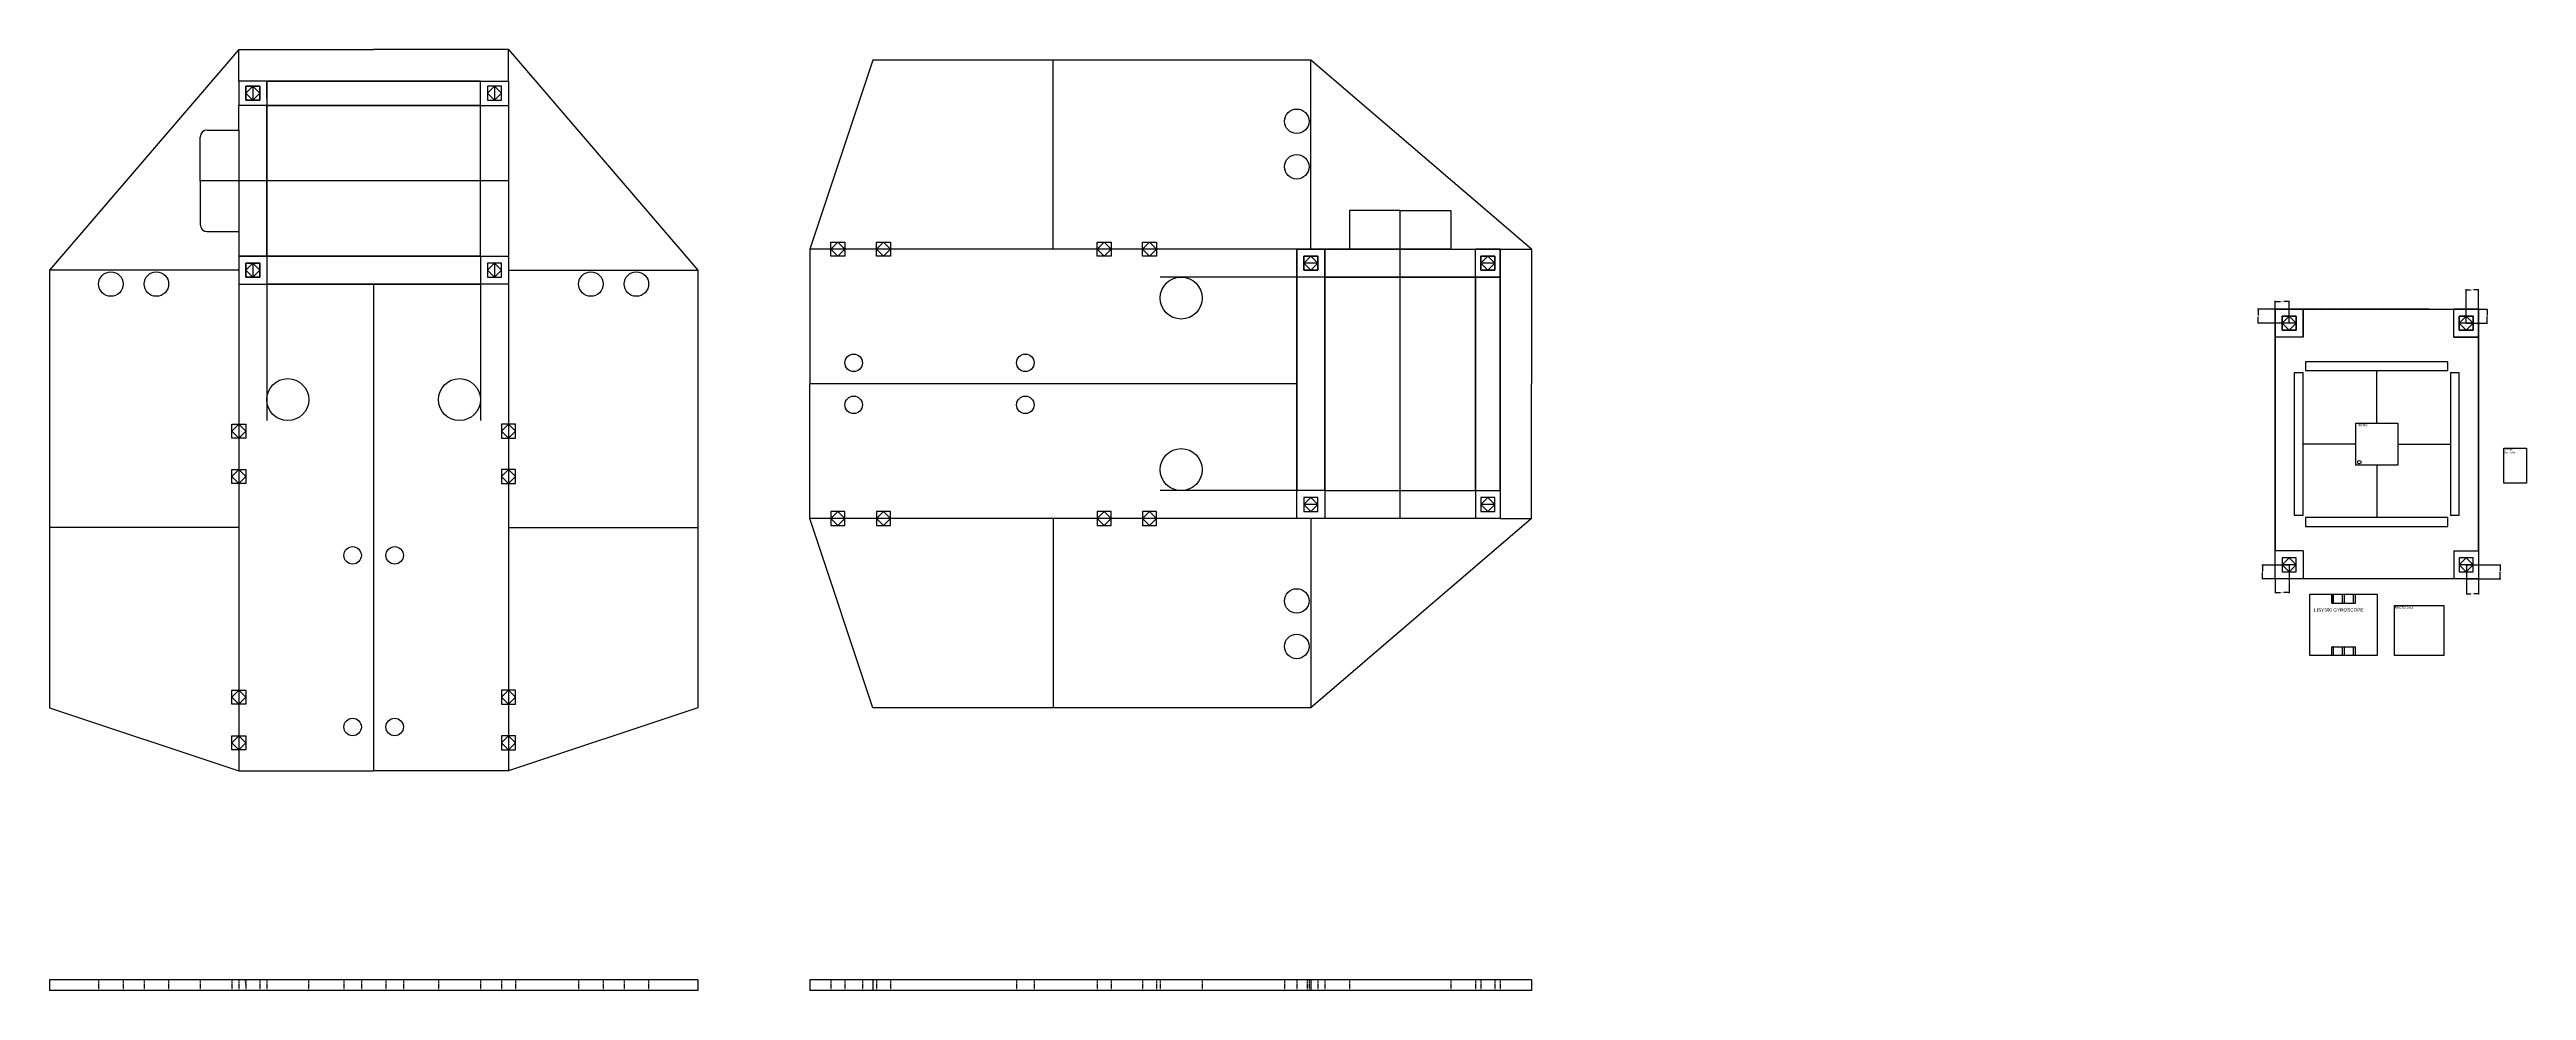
# Model space of a CAD drawing. Header units: inches. Extents: x 4 to 3747, y -1393 to 142.
# Drawn here: x 578 to 1285, y -315 to -46 of the extents above; entities that cross this region are included whole.
import ezdxf

# ---------------------------------------------------------------- set-up
doc = ezdxf.new("R2010")
doc.units = ezdxf.units.IN
doc.header["$MEASUREMENT"] = 0
doc.linetypes.add('DASHDOT2', pattern=[0.5, 0.25, -0.125, 0, -0.125])
doc.linetypes.add('HIDDEN2', pattern=[0.1875, 0.125, -0.0625])
for name, color, linetype in [('Battery', 1, 'HIDDEN2'), ('Hidden', 2, 'DASHDOT2'), ('Scratch', 200, 'Continuous')]:
    doc.layers.add(name, color=color, linetype=linetype)
doc.styles.get("Standard").update_dxf_attribs({"font": 'arial.ttf'})
doc.dimstyles.get("Standard").update_dxf_attribs({"dimtxt": 0.18, "dimasz": 0.18, "dimexe": 0.18, "dimexo": 0.0625, "dimgap": 0.09, "dimtad": 0, "dimtih": 1, "dimtoh": 1, "dimdec": 4, "dimzin": 0, "dimdsep": 46, "dimtxsty": 'Standard', "dimcen": 0.09, "dimadec": 0, "dimazin": 0, "dimtfac": 1, "dimtdec": 4, "dimtofl": 0, "dimtmove": 0, "dimatfit": 3, "dimfxl": 1, "dimtolj": 1, "dimtzin": 0, "dimarcsym": 0})

# ---------------------------------------------------------------- blocks, each defined once
blk = doc.blocks.new('*D6')
at = {"color": 0, "lineweight": -2}
for p, q in [((1267.55, -124.26), (1267.55, -114.6)), ((1267.73, -114.78), (1268.84, -114.78)), ((1270.87, -114.78), (1269.77, -114.78)), ((1271.05, -124.26), (1271.05, -114.6))]:
    blk.add_line(p, q, dxfattribs=at)
at = {"color": 0}
for points in [[(1267.73, -114.75), (1267.73, -114.81), (1267.55, -114.78)], [(1270.87, -114.75), (1270.87, -114.81), (1271.05, -114.78)]]:
    blk.add_solid(points, dxfattribs=at)
at = {"layer": 'Defpoints', "color": 0}
for p in [(1271.05, -114.78), (1267.55, -124.33), (1271.05, -124.33)]:
    blk.add_point(p, dxfattribs=at)
at = {"color": 0, "insert": (1269.3, -114.78), "char_height": 0.18, "attachment_point": 5}
blk.add_mtext('\\A1;3.5000', dxfattribs=at)
blk = doc.blocks.new('*D7')
at = {"color": 0, "lineweight": -2}
for p, q in [((1267.62, -124.33), (1273.7, -124.33)), ((1271.12, -120.33), (1273.7, -120.33)), ((1273.52, -120.51), (1273.52, -122.14)), ((1273.52, -124.15), (1273.52, -122.51))]:
    blk.add_line(p, q, dxfattribs=at)
at = {"color": 0}
for points in [[(1273.49, -120.51), (1273.55, -120.51), (1273.52, -120.33)], [(1273.49, -124.15), (1273.55, -124.15), (1273.52, -124.33)]]:
    blk.add_solid(points, dxfattribs=at)
at = {"layer": 'Defpoints', "color": 0}
for p in [(1267.55, -124.33), (1271.05, -120.33), (1273.52, -120.33)]:
    blk.add_point(p, dxfattribs=at)
at = {"color": 0, "insert": (1273.52, -122.33), "char_height": 0.18, "attachment_point": 5}
blk.add_mtext('\\A1;4.0000', dxfattribs=at)
blk = doc.blocks.new('*D8')
at = {"color": 0, "lineweight": -2}
for p, q in [((1267.62, -193.33), (1277.48, -193.33)), ((1267.62, -197.33), (1277.48, -197.33)), ((1277.3, -193.51), (1277.3, -195.14)), ((1277.3, -197.15), (1277.3, -195.51))]:
    blk.add_line(p, q, dxfattribs=at)
at = {"color": 0}
for points in [[(1277.27, -193.51), (1277.33, -193.51), (1277.3, -193.33)], [(1277.27, -197.15), (1277.33, -197.15), (1277.3, -197.33)]]:
    blk.add_solid(points, dxfattribs=at)
at = {"layer": 'Defpoints', "color": 0}
for p in [(1267.55, -193.33), (1267.55, -197.33), (1277.3, -197.33)]:
    blk.add_point(p, dxfattribs=at)
at = {"color": 0, "insert": (1277.3, -195.33), "char_height": 0.18, "attachment_point": 5}
blk.add_mtext('\\A1;4.0000', dxfattribs=at)
blk = doc.blocks.new('*D9')
at = {"color": 0, "lineweight": -2}
for p, q in [((1267.62, -193.39), (1267.62, -201.74)), ((1271.05, -197.39), (1271.05, -201.74)), ((1267.8, -201.56), (1268.87, -201.56)), ((1270.87, -201.56), (1269.8, -201.56))]:
    blk.add_line(p, q, dxfattribs=at)
at = {"color": 0}
for points in [[(1267.8, -201.53), (1267.8, -201.59), (1267.62, -201.56)], [(1270.87, -201.53), (1270.87, -201.59), (1271.05, -201.56)]]:
    blk.add_solid(points, dxfattribs=at)
at = {"layer": 'Defpoints', "color": 0}
for p in [(1267.62, -193.33), (1271.05, -197.33), (1271.05, -201.56)]:
    blk.add_point(p, dxfattribs=at)
at = {"color": 0, "insert": (1269.34, -201.56), "char_height": 0.18, "attachment_point": 5}
blk.add_mtext('\\A1;3.4375', dxfattribs=at)
blk = doc.blocks.new('*D10')
at = {"color": 0, "lineweight": -2}
for p, q in [((1213.05, -120.26), (1213.05, -117.91)), ((1213.23, -118.09), (1214.59, -118.09)), ((1216.87, -118.09), (1215.52, -118.09)), ((1217.05, -124.26), (1217.05, -117.91))]:
    blk.add_line(p, q, dxfattribs=at)
at = {"color": 0}
for points in [[(1213.23, -118.06), (1213.23, -118.12), (1213.05, -118.09)], [(1216.87, -118.06), (1216.87, -118.12), (1217.05, -118.09)]]:
    blk.add_solid(points, dxfattribs=at)
at = {"layer": 'Defpoints', "color": 0}
for p in [(1213.05, -118.09), (1213.05, -120.33), (1217.05, -124.33)]:
    blk.add_point(p, dxfattribs=at)
at = {"color": 0, "insert": (1215.05, -118.09), "char_height": 0.18, "attachment_point": 5}
blk.add_mtext('\\A1;4.0000', dxfattribs=at)
blk = doc.blocks.new('*D11')
at = {"color": 0, "lineweight": -2}
for p, q in [((1212.99, -120.33), (1208.05, -120.33)), ((1216.99, -124.33), (1208.05, -124.33)), ((1208.23, -120.51), (1208.23, -122.14)), ((1208.23, -124.15), (1208.23, -122.51))]:
    blk.add_line(p, q, dxfattribs=at)
at = {"color": 0}
for points in [[(1208.2, -120.51), (1208.26, -120.51), (1208.23, -120.33)], [(1208.2, -124.15), (1208.26, -124.15), (1208.23, -124.33)]]:
    blk.add_solid(points, dxfattribs=at)
at = {"layer": 'Defpoints', "color": 0}
for p in [(1208.23, -120.33), (1213.05, -120.33), (1217.05, -124.33)]:
    blk.add_point(p, dxfattribs=at)
at = {"color": 0, "insert": (1208.23, -122.33), "char_height": 0.18, "attachment_point": 5}
blk.add_mtext('\\A1;4.0000', dxfattribs=at)
blk = doc.blocks.new('*D12')
at = {"color": 0, "lineweight": -2}
for p, q in [((1213.05, -197.39), (1213.05, -201.41)), ((1217.05, -193.39), (1217.05, -201.41)), ((1213.23, -201.23), (1214.59, -201.23)), ((1216.87, -201.23), (1215.52, -201.23))]:
    blk.add_line(p, q, dxfattribs=at)
at = {"color": 0}
for points in [[(1213.23, -201.2), (1213.23, -201.26), (1213.05, -201.23)], [(1216.87, -201.2), (1216.87, -201.26), (1217.05, -201.23)]]:
    blk.add_solid(points, dxfattribs=at)
at = {"layer": 'Defpoints', "color": 0}
for p in [(1213.05, -197.33), (1217.05, -193.33), (1213.05, -201.23)]:
    blk.add_point(p, dxfattribs=at)
at = {"color": 0, "insert": (1215.05, -201.23), "char_height": 0.18, "attachment_point": 5}
blk.add_mtext('\\A1;4.0000', dxfattribs=at)
blk = doc.blocks.new('*D13')
at = {"color": 0, "lineweight": -2}
for p, q in [((1216.99, -193.39), (1209.22, -193.39)), ((1212.99, -197.33), (1209.22, -197.33)), ((1209.4, -193.57), (1209.4, -195.18)), ((1209.4, -197.15), (1209.4, -195.54))]:
    blk.add_line(p, q, dxfattribs=at)
at = {"color": 0}
for points in [[(1209.37, -193.57), (1209.43, -193.57), (1209.4, -193.39)], [(1209.37, -197.15), (1209.43, -197.15), (1209.4, -197.33)]]:
    blk.add_solid(points, dxfattribs=at)
at = {"layer": 'Defpoints', "color": 0}
for p in [(1209.4, -197.33), (1213.05, -197.33), (1217.05, -193.39)]:
    blk.add_point(p, dxfattribs=at)
at = {"color": 0, "insert": (1209.4, -195.36), "char_height": 0.18, "attachment_point": 5}
blk.add_mtext('\\A1;3.9375', dxfattribs=at)

msp = doc.modelspace()

# ---------------------------------------------------------------- linework, layer by layer
for p, q in [((631.79657, -46.11743), (577.79657, -109.11743)), ((631.79657, -46.11743), (670.29657, -46.11743)), ((708.79657, -46.11743), (670.29657, -46.11743)), ((708.79657, -46.11743), (762.79657, -109.11743)), ((812.79657, -49.11743), (794.79657, -103.11743)), ((937.79657, -49.11743), (812.79657, -49.11743)), ((1000.79657, -103.11743), (937.79657, -49.11743)), ((639.79657, -55.11743), (700.79657, -55.11743)), ((639.79657, -55.11743), (639.79657, -62.11743)), ((700.79657, -55.11743), (639.79657, -55.11743)), ((639.79657, -60.11743), (639.79657, -55.11743)), ((700.79657, -62.11743), (700.79657, -55.11743)), ((639.79657, -62.11743), (631.79657, -62.11743)), ((631.79657, -69.11743), (631.79657, -62.11743)), ((637.79657, -62.11743), (631.79657, -62.11743)), ((633.79657, -58.61743), (635.79657, -56.61743)), ((635.79657, -56.61743), (633.79657, -58.61743)), ((635.79657, -60.61743), (633.79657, -58.61743)), ((633.79657, -58.61743), (635.79657, -60.61743)), ((635.79657, -56.61743), (637.79657, -58.61743)), ((637.79657, -58.61743), (635.79657, -56.61743)), ((637.79657, -58.61743), (635.79657, -60.61743)), ((635.79657, -60.61743), (637.79657, -58.61743)), ((700.79657, -62.11743), (708.79657, -62.11743)), ((702.79657, -58.61743), (704.79657, -56.61743)), ((704.79657, -60.61743), (702.79657, -58.61743)), ((704.79657, -56.61743), (706.79657, -58.61743)), ((706.79657, -58.61743), (704.79657, -60.61743)), ((708.79657, -62.11743), (708.79657, -105.11743)), ((622.79657, -69.11743), (631.79657, -69.11743)), ((620.79657, -83.61743), (620.79657, -71.11743)), ((620.79657, -83.61743), (620.79657, -96.11743)), ((622.79657, -98.11743), (631.79657, -98.11743)), ((631.79657, -98.11743), (631.79657, -105.11743)), ((963.29657, -92.11743), (948.79657, -92.11743)), ((948.79657, -92.11743), (948.79657, -103.11743)), ((963.29657, -92.11743), (977.79657, -92.11743)), ((977.79657, -92.11743), (977.79657, -103.11743)), ((631.79657, -105.11743), (639.79657, -105.11743)), ((639.79657, -105.11743), (631.79657, -105.11743)), ((639.79657, -105.11743), (639.79657, -113.11743)), ((639.79657, -105.11743), (639.79657, -113.11743)), ((700.79657, -105.11743), (708.79657, -105.11743)), ((700.79657, -105.11743), (700.79657, -113.11743)), ((794.79657, -103.11743), (794.79657, -141.61743)), ((802.79657, -101.11743), (800.79657, -103.11743)), ((800.79657, -103.11743), (802.79657, -105.11743)), ((804.79657, -103.11743), (802.79657, -101.11743)), ((802.79657, -105.11743), (804.79657, -103.11743)), ((815.79657, -101.11743), (813.79657, -103.11743)), ((813.79657, -103.11743), (815.79657, -105.11743)), ((817.79657, -103.11743), (815.79657, -101.11743)), ((815.79657, -105.11743), (817.79657, -103.11743)), ((878.79657, -101.11743), (876.79657, -103.11743)), ((876.79657, -103.11743), (878.79657, -105.11743)), ((880.79657, -103.11743), (878.79657, -101.11743)), ((878.79657, -105.11743), (880.79657, -103.11743)), ((891.79657, -101.11743), (889.79657, -103.11743)), ((889.79657, -103.11743), (891.79657, -105.11743)), ((893.79657, -103.11743), (891.79657, -101.11743)), ((891.79657, -105.11743), (893.79657, -103.11743)), ((935.79657, -107.11743), (937.79657, -105.11743)), ((937.79657, -105.11743), (935.79657, -107.11743)), ((937.79657, -105.11743), (939.79657, -107.11743)), ((939.79657, -107.11743), (937.79657, -105.11743)), ((941.79657, -103.11743), (941.79657, -111.11743)), ((948.79657, -103.11743), (941.79657, -103.11743)), ((941.79657, -111.11743), (941.79657, -103.11743)), ((977.79657, -103.11743), (984.79657, -103.11743)), ((984.79657, -111.11743), (984.79657, -103.11743)), ((984.79657, -111.11743), (984.79657, -103.11743)), ((986.29657, -107.11743), (988.29657, -105.11743)), ((988.29657, -105.11743), (986.29657, -107.11743)), ((988.29657, -105.11743), (990.29657, -107.11743)), ((990.29657, -107.11743), (988.29657, -105.11743)), ((1000.79657, -103.11743), (1000.79657, -141.61743)), ((577.79657, -109.11743), (577.79657, -234.11743)), ((633.79657, -109.11743), (635.79657, -107.11743)), ((635.79657, -107.11743), (633.79657, -109.11743)), ((635.79657, -111.11743), (633.79657, -109.11743)), ((633.79657, -109.11743), (635.79657, -111.11743)), ((635.79657, -107.11743), (637.79657, -109.11743)), ((637.79657, -109.11743), (635.79657, -107.11743)), ((637.79657, -109.11743), (635.79657, -111.11743)), ((635.79657, -111.11743), (637.79657, -109.11743)), ((702.79657, -109.11743), (704.79657, -107.11743)), ((704.79657, -111.11743), (702.79657, -109.11743)), ((704.79657, -107.11743), (706.79657, -109.11743)), ((706.79657, -109.11743), (704.79657, -111.11743)), ((762.79657, -109.11743), (762.79657, -234.11743)), ((933.79657, -172.11743), (933.79657, -111.11743)), ((941.79657, -111.11743), (933.79657, -111.11743)), ((933.79657, -111.11743), (933.79657, -172.11743)), ((941.79657, -111.11743), (933.79657, -111.11743)), ((937.79657, -109.11743), (935.79657, -107.11743)), ((935.79657, -107.11743), (937.79657, -109.11743)), ((939.79657, -107.11743), (937.79657, -109.11743)), ((937.79657, -109.11743), (939.79657, -107.11743)), ((991.79657, -111.11743), (984.79657, -111.11743)), ((984.79657, -111.11743), (991.79657, -111.11743)), ((988.29657, -109.11743), (986.29657, -107.11743)), ((986.29657, -107.11743), (988.29657, -109.11743)), ((990.29657, -107.11743), (988.29657, -109.11743)), ((988.29657, -109.11743), (990.29657, -107.11743)), ((991.79657, -111.11743), (991.79657, -172.11743)), ((991.79657, -172.11743), (991.79657, -111.11743)), ((700.79657, -113.11743), (639.79657, -113.11743)), ((639.79657, -113.11743), (700.79657, -113.11743)), ((1215.0546, -124.32689), (1217.0546, -122.32689)), ((1217.0546, -122.32689), (1215.0546, -124.32689)), ((1217.0546, -126.32689), (1215.0546, -124.32689)), ((1215.0546, -124.32689), (1217.0546, -126.32689)), ((1217.0546, -122.32689), (1219.0546, -124.32689)), ((1219.0546, -124.32689), (1217.0546, -122.32689)), ((1219.0546, -124.32689), (1217.0546, -126.32689)), ((1217.0546, -126.32689), (1219.0546, -124.32689)), ((1221.0546, -120.32689), (1221.0546, -128.32689)), ((1228.0546, -120.32689), (1221.0546, -120.32689)), ((1221.0546, -128.32689), (1221.0546, -120.32689)), ((1257.0546, -120.32689), (1264.0546, -120.32689)), ((1264.0546, -128.32689), (1264.0546, -120.32689)), ((1264.0546, -128.32689), (1264.0546, -120.32689)), ((1265.5546, -124.32689), (1267.5546, -122.32689)), ((1267.5546, -122.32689), (1265.5546, -124.32689)), ((1267.5546, -126.32689), (1265.5546, -124.32689)), ((1265.5546, -124.32689), (1267.5546, -126.32689)), ((1267.5546, -122.32689), (1269.5546, -124.32689)), ((1269.5546, -124.32689), (1267.5546, -122.32689)), ((1269.5546, -124.32689), (1267.5546, -126.32689)), ((1267.5546, -126.32689), (1269.5546, -124.32689)), ((1213.0546, -189.32689), (1213.0546, -128.32689)), ((1221.0546, -128.32689), (1213.0546, -128.32689)), ((1213.0546, -128.32689), (1213.0546, -189.32689)), ((1221.0546, -128.32689), (1213.0546, -128.32689)), ((1271.0546, -128.32689), (1264.0546, -128.32689)), ((1264.0546, -128.32689), (1271.0546, -128.32689)), ((1271.0546, -128.32689), (1271.0546, -189.32689)), ((1271.0546, -189.32689), (1271.0546, -128.32689)), ((1218.5146, -138.50689), (1218.5146, -179.14689)), ((1221.0546, -138.50689), (1218.5146, -138.50689)), ((1221.0546, -179.14689), (1221.0546, -138.50689)), ((1262.3746, -135.28689), (1221.7346, -135.28689)), ((1221.7346, -135.28689), (1221.7346, -137.82689)), ((1221.7346, -137.82689), (1262.3746, -137.82689)), ((1262.3746, -137.82689), (1262.3746, -135.28689)), ((1263.0546, -138.50689), (1263.0546, -179.14689)), ((1265.5946, -138.50689), (1263.0546, -138.50689)), ((1265.5946, -179.14689), (1265.5946, -138.50689)), ((794.79657, -180.11743), (794.79657, -141.61743)), ((1000.79657, -180.11743), (1000.79657, -141.61743)), ((631.79657, -153.11743), (629.79657, -155.11743)), ((629.79657, -155.11743), (631.79657, -157.11743)), ((633.79657, -155.11743), (631.79657, -153.11743)), ((631.79657, -157.11743), (633.79657, -155.11743)), ((706.79657, -155.11743), (708.79657, -153.11743)), ((708.79657, -157.11743), (706.79657, -155.11743)), ((708.79657, -153.11743), (710.79657, -155.11743)), ((710.79657, -155.11743), (708.79657, -157.11743)), ((1236.0546, -164.82689), (1236.0546, -152.82689)), ((1236.0546, -152.82689), (1248.0546, -152.82689)), ((1248.0546, -152.82689), (1248.0546, -164.82689)), ((1278.27433, -159.98936), (1284.77433, -159.98936)), ((1278.27433, -169.96936), (1278.27433, -159.98936)), ((1284.77433, -159.98936), (1284.77433, -169.96936)), ((631.79657, -166.11743), (629.79657, -168.11743)), ((629.79657, -168.11743), (631.79657, -170.11743)), ((633.79657, -168.11743), (631.79657, -166.11743)), ((631.79657, -170.11743), (633.79657, -168.11743)), ((706.79657, -168.11743), (708.79657, -166.11743)), ((708.79657, -170.11743), (706.79657, -168.11743)), ((708.79657, -166.11743), (710.79657, -168.11743)), ((710.79657, -168.11743), (708.79657, -170.11743)), ((1248.0546, -164.82689), (1236.0546, -164.82689)), ((941.79657, -172.11743), (933.79657, -172.11743)), ((935.79657, -176.11743), (937.79657, -174.11743)), ((937.79657, -178.11743), (935.79657, -176.11743)), ((937.79657, -174.11743), (939.79657, -176.11743)), ((939.79657, -176.11743), (937.79657, -178.11743)), ((941.79657, -172.11743), (941.79657, -180.11743)), ((984.79657, -172.11743), (991.79657, -172.11743)), ((984.79657, -172.11743), (984.79657, -180.11743)), ((986.29657, -176.11743), (988.29657, -174.11743)), ((988.29657, -178.11743), (986.29657, -176.11743)), ((988.29657, -174.11743), (990.29657, -176.11743)), ((990.29657, -176.11743), (988.29657, -178.11743)), ((1284.77433, -169.96936), (1278.27433, -169.96936)), ((812.79657, -234.11743), (794.79657, -180.11743)), ((800.79657, -180.11743), (802.79657, -178.11743)), ((802.79657, -182.11743), (800.79657, -180.11743)), ((802.79657, -178.11743), (804.79657, -180.11743)), ((804.79657, -180.11743), (802.79657, -182.11743)), ((813.79657, -180.11743), (815.79657, -178.11743)), ((815.79657, -182.11743), (813.79657, -180.11743)), ((815.79657, -178.11743), (817.79657, -180.11743)), ((817.79657, -180.11743), (815.79657, -182.11743)), ((876.79657, -180.11743), (878.79657, -178.11743)), ((878.79657, -182.11743), (876.79657, -180.11743)), ((878.79657, -178.11743), (880.79657, -180.11743)), ((880.79657, -180.11743), (878.79657, -182.11743)), ((889.79657, -180.11743), (891.79657, -178.11743)), ((891.79657, -182.11743), (889.79657, -180.11743)), ((891.79657, -178.11743), (893.79657, -180.11743)), ((893.79657, -180.11743), (891.79657, -182.11743)), ((1000.79657, -180.11743), (937.79657, -234.11743)), ((984.79657, -180.11743), (941.79657, -180.11743)), ((1218.5146, -179.14689), (1221.0546, -179.14689)), ((1262.3746, -179.82689), (1221.7346, -179.82689)), ((1221.7346, -179.82689), (1221.7346, -182.36689)), ((1221.7346, -182.36689), (1262.3746, -182.36689)), ((1262.3746, -182.36689), (1262.3746, -179.82689)), ((1263.0546, -179.14689), (1265.5946, -179.14689)), ((1221.0546, -189.32689), (1213.0546, -189.32689)), ((1221.0546, -189.32689), (1221.0546, -197.32689)), ((1264.0546, -189.32689), (1271.0546, -189.32689)), ((1264.0546, -189.32689), (1264.0546, -197.32689)), ((1215.0546, -193.32689), (1217.0546, -191.32689)), ((1217.0546, -195.32689), (1215.0546, -193.32689)), ((1217.0546, -191.32689), (1219.0546, -193.32689)), ((1219.0546, -193.32689), (1217.0546, -195.32689)), ((1264.0546, -197.32689), (1221.0546, -197.32689)), ((1265.5546, -193.32689), (1267.5546, -191.32689)), ((1267.5546, -195.32689), (1265.5546, -193.32689)), ((1267.5546, -191.32689), (1269.5546, -193.32689)), ((1269.5546, -193.32689), (1267.5546, -195.32689)), ((1222.96546, -201.69291), (1242.14546, -201.69291)), ((1222.96546, -219.25291), (1222.96546, -201.69291)), ((1242.14546, -201.69291), (1242.14546, -219.25291)), ((1247.13289, -204.95291), (1261.18289, -204.95291)), ((1247.13289, -219.25291), (1247.13289, -204.95291)), ((1261.18289, -204.95291), (1261.18289, -219.25291)), ((1242.14546, -219.25291), (1222.96546, -219.25291)), ((1261.18289, -219.25291), (1247.13289, -219.25291)), ((631.79657, -229.11743), (629.79657, -231.11743)), ((629.79657, -231.11743), (631.79657, -233.11743)), ((633.79657, -231.11743), (631.79657, -229.11743)), ((631.79657, -233.11743), (633.79657, -231.11743)), ((706.79657, -231.11743), (708.79657, -229.11743)), ((708.79657, -233.11743), (706.79657, -231.11743)), ((708.79657, -229.11743), (710.79657, -231.11743)), ((710.79657, -231.11743), (708.79657, -233.11743)), ((577.79657, -234.11743), (631.79657, -252.11743)), ((762.79657, -234.11743), (708.79657, -252.11743)), ((937.79657, -234.11743), (812.79657, -234.11743)), ((631.79657, -242.11743), (629.79657, -244.11743)), ((629.79657, -244.11743), (631.79657, -246.11743)), ((633.79657, -244.11743), (631.79657, -242.11743)), ((631.79657, -246.11743), (633.79657, -244.11743)), ((706.79657, -244.11743), (708.79657, -242.11743)), ((708.79657, -246.11743), (706.79657, -244.11743)), ((708.79657, -242.11743), (710.79657, -244.11743)), ((710.79657, -244.11743), (708.79657, -246.11743)), ((631.79657, -252.11743), (670.29657, -252.11743)), ((708.79657, -252.11743), (670.29657, -252.11743)), ((762.79657, -311.89098), (577.79657, -311.89098)), ((577.79657, -311.89098), (577.79657, -314.89098)), ((762.79657, -314.89098), (577.79657, -314.89098)), ((762.79657, -311.89098), (762.79657, -314.89098)), ((1000.79657, -311.89098), (794.79657, -311.89098)), ((794.79657, -311.89098), (794.79657, -311.89098)), ((794.79657, -311.89098), (794.79657, -311.89098)), ((794.79657, -311.89098), (794.79657, -314.89098)), ((1000.79657, -314.89098), (794.79657, -314.89098)), ((812.79657, -311.89098), (812.79657, -311.89098)), ((812.79657, -311.89098), (812.79657, -314.89098)), ((937.79657, -311.89098), (937.79657, -314.89098)), ((1000.79657, -311.89098), (1000.79657, -314.89098))]:
    msp.add_line(p, q)
for centre, radius in [((933.79657, -66.61743), 3.5), ((933.79657, -79.61743), 3.5), ((595.29657, -113.11743), 3.5), ((608.29657, -113.11743), 3.5), ((732.29657, -113.11743), 3.5), ((745.29657, -113.11743), 3.5), ((900.79657, -117.11743), 6), ((807.29657, -135.61743), 2.5), ((856.29657, -135.61743), 2.5), ((645.79657, -146.11743), 6), ((694.79657, -146.11743), 6), ((807.29657, -147.61743), 2.5), ((856.29657, -147.61743), 2.5), ((900.79657, -166.11743), 6), ((1237.07155, -163.98785), 0.5), ((664.29657, -190.61743), 2.5), ((676.29657, -190.61743), 2.5), ((933.79657, -203.61743), 3.5), ((933.79657, -216.61743), 3.5), ((664.29657, -239.61743), 2.5), ((676.29657, -239.61743), 2.5)]:
    msp.add_circle(centre, radius)
for centre, start, end in [((622.79657, -71.11743), 90, 180), ((622.79657, -96.11743), 180, 270)]:
    msp.add_arc(centre, 2, start, end)
at = {"layer": 'Battery'}
for p, q in [((933.79657, -103.11743), (991.79657, -103.11743)), ((933.79657, -180.11743), (933.79657, -103.11743)), ((991.79657, -103.11743), (991.79657, -180.11743)), ((1213.0546, -120.32689), (1271.0546, -120.32689)), ((1213.0546, -197.32689), (1213.0546, -120.32689)), ((1271.0546, -120.32689), (1271.0546, -197.32689)), ((991.79657, -180.11743), (933.79657, -180.11743)), ((1271.0546, -197.32689), (1213.0546, -197.32689))]:
    msp.add_line(p, q, dxfattribs=at)
at = {"layer": 'Hidden'}
for p, q in [((591.79657, -311.89098), (591.79657, -311.89098)), ((591.79657, -311.89098), (591.79657, -314.89098)), ((598.79657, -311.89098), (598.79657, -314.89098)), ((604.79657, -311.89098), (604.79657, -311.89098)), ((604.79657, -311.89098), (604.79657, -314.89098)), ((611.78171, -311.89098), (611.78171, -314.89098)), ((620.79657, -311.89098), (620.79657, -314.89098)), ((629.79657, -311.89098), (629.79657, -314.89098)), ((631.79657, -311.89098), (631.79657, -314.89098)), ((633.56272, -311.89098), (633.79657, -313.39098)), ((633.79657, -311.89098), (633.79657, -314.89098)), ((637.79657, -311.89098), (637.79657, -314.89098)), ((639.79657, -311.89098), (639.79657, -313.39098)), ((639.79657, -311.89098), (639.79657, -314.89098)), ((651.67532, -311.89098), (651.67532, -314.89098)), ((661.79657, -311.89098), (661.79657, -314.89098)), ((666.79657, -311.89098), (666.79657, -314.89098)), ((673.79657, -311.89098), (673.79657, -314.89098)), ((678.79657, -311.89098), (678.79657, -314.89098)), ((688.79657, -311.89098), (688.79657, -311.89098)), ((688.79657, -311.89098), (688.79657, -314.89098)), ((700.79657, -311.89098), (700.79657, -314.89098)), ((706.79657, -311.89098), (706.79657, -314.89098)), ((710.79657, -311.89098), (710.79657, -311.89098)), ((710.79657, -311.89098), (710.79657, -314.89098)), ((728.79657, -311.89098), (728.79657, -314.89098)), ((735.79657, -311.89098), (735.79657, -314.89098)), ((741.79657, -311.89098), (741.79657, -314.89098)), ((748.79657, -311.89098), (748.79657, -314.89098)), ((800.79657, -311.89098), (800.79657, -311.89098)), ((800.79657, -311.89098), (800.79657, -311.89098)), ((800.79657, -311.89098), (800.79657, -314.89098)), ((804.79657, -311.89098), (804.79657, -314.89098)), ((804.79657, -311.89098), (804.79657, -314.89098)), ((809.79657, -311.89098), (809.79657, -314.89098)), ((813.79657, -311.89098), (813.79657, -314.89098)), ((817.79657, -311.89098), (817.79657, -314.89098)), ((853.79657, -311.89098), (853.79657, -311.89098)), ((853.79657, -311.89098), (853.79657, -314.89098)), ((858.79657, -311.89098), (858.79657, -314.89098)), ((876.79657, -311.89098), (876.79657, -314.89098)), ((880.79657, -311.89098), (880.79657, -311.89098)), ((880.79657, -311.89098), (880.79657, -314.89098)), ((889.79657, -311.89098), (889.79657, -314.89098)), ((893.79657, -311.89098), (893.79657, -311.89098)), ((893.79657, -311.89098), (893.79657, -314.89098)), ((894.79657, -311.89098), (894.79657, -314.89098)), ((906.79657, -311.89098), (906.79657, -314.89098)), ((930.29657, -311.89098), (930.29657, -314.89098)), ((933.79657, -311.89098), (933.79657, -314.89098)), ((936.79657, -311.89098), (936.79657, -314.89098)), ((937.29657, -311.89098), (937.29657, -314.89098)), ((939.79657, -311.89098), (939.79657, -314.89098)), ((941.79657, -311.89098), (941.79657, -314.89098)), ((948.79657, -311.89098), (948.79657, -311.89098)), ((948.79657, -311.89098), (948.79657, -314.89098)), ((977.79657, -311.89098), (977.79657, -314.89098)), ((984.79657, -311.89098), (984.79657, -314.89098)), ((986.29657, -311.89098), (986.29657, -314.89098)), ((990.29657, -311.89098), (990.29657, -314.89098)), ((991.79657, -311.89098), (991.79657, -314.89098))]:
    msp.add_line(p, q, dxfattribs=at)
at = {"layer": 'Scratch'}
for p, q in [((631.79657, -55.11743), (631.79657, -46.11743)), ((708.79657, -55.11743), (708.79657, -46.11743)), ((864.29657, -103.11743), (864.29657, -49.11743)), ((937.79657, -103.11743), (937.79657, -49.11743)), ((639.79657, -55.11743), (631.79657, -55.11743)), ((631.79657, -55.11743), (631.79657, -62.11743)), ((639.79657, -55.11743), (631.79657, -55.11743)), ((631.79657, -55.11743), (631.79657, -62.11743)), ((700.79657, -55.11743), (708.79657, -55.11743)), ((708.79657, -55.11743), (708.79657, -62.11743)), ((633.79657, -56.61743), (633.79657, -60.61743)), ((637.79657, -56.61743), (633.79657, -56.61743)), ((633.79657, -60.61743), (633.79657, -56.61743)), ((633.79657, -56.61743), (637.79657, -56.61743)), ((633.79657, -60.61743), (633.79657, -56.61743)), ((633.79657, -60.61743), (637.79657, -60.61743)), ((637.79657, -60.61743), (633.79657, -60.61743)), ((635.79657, -56.61743), (635.79657, -60.61743)), ((635.79657, -56.61743), (635.79657, -60.61743)), ((637.79657, -60.61743), (637.79657, -56.61743)), ((637.79657, -60.61743), (637.79657, -56.61743)), ((637.79657, -56.61743), (637.79657, -60.61743)), ((639.79657, -62.11743), (700.79657, -62.11743)), ((639.79657, -62.11743), (639.79657, -105.11743)), ((700.79657, -62.11743), (639.79657, -62.11743)), ((639.79657, -105.11743), (639.79657, -62.11743)), ((700.79657, -105.11743), (700.79657, -62.11743)), ((702.79657, -56.61743), (702.79657, -60.61743)), ((706.79657, -56.61743), (702.79657, -56.61743)), ((702.79657, -60.61743), (706.79657, -60.61743)), ((704.79657, -56.61743), (704.79657, -60.61743)), ((706.79657, -60.61743), (706.79657, -56.61743)), ((706.79657, -60.61743), (706.79657, -56.61743)), ((631.79657, -69.11743), (631.79657, -98.11743)), ((708.79657, -83.61743), (620.79657, -83.61743)), ((963.29657, -180.11743), (963.29657, -92.11743)), ((631.79657, -105.11743), (631.79657, -113.11743)), ((631.79657, -105.11743), (631.79657, -113.11743)), ((631.79657, -105.11743), (631.79657, -155.11743)), ((639.79657, -105.11743), (700.79657, -105.11743)), ((700.79657, -105.11743), (639.79657, -105.11743)), ((708.79657, -105.11743), (708.79657, -113.11743)), ((708.79657, -105.11743), (708.79657, -155.11743)), ((933.79657, -103.11743), (794.79657, -103.11743)), ((800.79657, -105.11743), (800.79657, -101.11743)), ((800.79657, -101.11743), (804.79657, -101.11743)), ((800.79657, -101.11743), (804.79657, -101.11743)), ((804.79657, -103.11743), (800.79657, -103.11743)), ((804.79657, -105.11743), (800.79657, -105.11743)), ((815.79657, -103.11743), (802.79657, -103.11743)), ((804.79657, -101.11743), (804.79657, -105.11743)), ((813.79657, -105.11743), (813.79657, -101.11743)), ((813.79657, -101.11743), (817.79657, -101.11743)), ((813.79657, -101.11743), (817.79657, -101.11743)), ((817.79657, -103.11743), (813.79657, -103.11743)), ((817.79657, -105.11743), (813.79657, -105.11743)), ((878.79657, -103.11743), (815.79657, -103.11743)), ((817.79657, -101.11743), (817.79657, -105.11743)), ((876.79657, -105.11743), (876.79657, -101.11743)), ((876.79657, -101.11743), (880.79657, -101.11743)), ((876.79657, -101.11743), (880.79657, -101.11743)), ((880.79657, -103.11743), (876.79657, -103.11743)), ((880.79657, -105.11743), (876.79657, -105.11743)), ((891.79657, -103.11743), (878.79657, -103.11743)), ((880.79657, -101.11743), (880.79657, -105.11743)), ((889.79657, -105.11743), (889.79657, -101.11743)), ((889.79657, -101.11743), (893.79657, -101.11743)), ((889.79657, -101.11743), (893.79657, -101.11743)), ((893.79657, -103.11743), (889.79657, -103.11743)), ((893.79657, -105.11743), (889.79657, -105.11743)), ((941.79657, -103.11743), (891.79657, -103.11743)), ((893.79657, -101.11743), (893.79657, -105.11743)), ((941.79657, -103.11743), (933.79657, -103.11743)), ((933.79657, -103.11743), (933.79657, -111.11743)), ((941.79657, -103.11743), (933.79657, -103.11743)), ((933.79657, -103.11743), (933.79657, -111.11743)), ((939.79657, -105.11743), (935.79657, -105.11743)), ((935.79657, -105.11743), (935.79657, -109.11743)), ((935.79657, -109.11743), (935.79657, -105.11743)), ((935.79657, -105.11743), (939.79657, -105.11743)), ((935.79657, -105.11743), (939.79657, -105.11743)), ((939.79657, -109.11743), (939.79657, -105.11743)), ((939.79657, -105.11743), (939.79657, -109.11743)), ((977.79657, -103.11743), (948.79657, -103.11743)), ((991.79657, -103.11743), (984.79657, -103.11743)), ((991.79657, -103.11743), (984.79657, -103.11743)), ((990.29657, -105.11743), (986.29657, -105.11743)), ((986.29657, -105.11743), (986.29657, -109.11743)), ((986.29657, -109.11743), (986.29657, -105.11743)), ((986.29657, -105.11743), (990.29657, -105.11743)), ((986.29657, -105.11743), (990.29657, -105.11743)), ((990.29657, -109.11743), (990.29657, -105.11743)), ((990.29657, -105.11743), (990.29657, -109.11743)), ((991.79657, -111.11743), (991.79657, -103.11743)), ((991.79657, -111.11743), (991.79657, -103.11743)), ((991.79657, -103.11743), (1000.79657, -103.11743)), ((631.79657, -109.11743), (577.79657, -109.11743)), ((633.79657, -107.11743), (633.79657, -111.11743)), ((637.79657, -107.11743), (633.79657, -107.11743)), ((633.79657, -111.11743), (633.79657, -107.11743)), ((633.79657, -107.11743), (637.79657, -107.11743)), ((633.79657, -111.11743), (633.79657, -107.11743)), ((633.79657, -111.11743), (637.79657, -111.11743)), ((637.79657, -111.11743), (633.79657, -111.11743)), ((635.79657, -107.11743), (635.79657, -111.11743)), ((635.79657, -107.11743), (635.79657, -111.11743)), ((637.79657, -111.11743), (637.79657, -107.11743)), ((637.79657, -111.11743), (637.79657, -107.11743)), ((637.79657, -107.11743), (637.79657, -111.11743)), ((702.79657, -107.11743), (702.79657, -111.11743)), ((706.79657, -107.11743), (702.79657, -107.11743)), ((702.79657, -111.11743), (706.79657, -111.11743)), ((704.79657, -107.11743), (704.79657, -111.11743)), ((706.79657, -111.11743), (706.79657, -107.11743)), ((706.79657, -111.11743), (706.79657, -107.11743)), ((708.79657, -109.11743), (762.79657, -109.11743)), ((906.79657, -111.11743), (894.79657, -111.11743)), ((933.79657, -111.11743), (906.79657, -111.11743)), ((939.79657, -107.11743), (935.79657, -107.11743)), ((939.79657, -107.11743), (935.79657, -107.11743)), ((935.79657, -109.11743), (939.79657, -109.11743)), ((935.79657, -109.11743), (939.79657, -109.11743)), ((939.79657, -109.11743), (935.79657, -109.11743)), ((941.79657, -111.11743), (941.79657, -172.11743)), ((984.79657, -111.11743), (941.79657, -111.11743)), ((941.79657, -172.11743), (941.79657, -111.11743)), ((941.79657, -111.11743), (984.79657, -111.11743)), ((984.79657, -111.11743), (984.79657, -172.11743)), ((984.79657, -172.11743), (984.79657, -111.11743)), ((990.29657, -107.11743), (986.29657, -107.11743)), ((990.29657, -107.11743), (986.29657, -107.11743)), ((986.29657, -109.11743), (990.29657, -109.11743)), ((986.29657, -109.11743), (990.29657, -109.11743)), ((990.29657, -109.11743), (986.29657, -109.11743)), ((631.79657, -113.11743), (639.79657, -113.11743)), ((631.79657, -113.11743), (639.79657, -113.11743)), ((631.79657, -113.11743), (631.79657, -252.11743)), ((639.79657, -113.11743), (639.79657, -140.11743)), ((670.29657, -113.11743), (670.29657, -252.11743)), ((670.29657, -113.11743), (670.29657, -252.11743)), ((708.79657, -113.11743), (700.79657, -113.11743)), ((700.79657, -113.11743), (700.79657, -140.11743)), ((708.79657, -113.11743), (708.79657, -252.11743)), ((1221.0546, -120.32689), (1213.0546, -120.32689)), ((1213.0546, -120.32689), (1213.0546, -128.32689)), ((1221.0546, -120.32689), (1213.0546, -120.32689)), ((1213.0546, -120.32689), (1213.0546, -128.32689)), ((1219.0546, -122.32689), (1215.0546, -122.32689)), ((1215.0546, -122.32689), (1215.0546, -126.32689)), ((1215.0546, -126.32689), (1215.0546, -122.32689)), ((1215.0546, -122.32689), (1219.0546, -122.32689)), ((1215.0546, -122.32689), (1219.0546, -122.32689)), ((1219.0546, -124.32689), (1215.0546, -124.32689)), ((1219.0546, -124.32689), (1215.0546, -124.32689)), ((1215.0546, -126.32689), (1219.0546, -126.32689)), ((1215.0546, -126.32689), (1219.0546, -126.32689)), ((1219.0546, -126.32689), (1215.0546, -126.32689)), ((1219.0546, -126.32689), (1219.0546, -122.32689)), ((1219.0546, -122.32689), (1219.0546, -126.32689)), ((1257.0546, -120.32689), (1228.0546, -120.32689)), ((1271.0546, -120.32689), (1264.0546, -120.32689)), ((1271.0546, -120.32689), (1264.0546, -120.32689)), ((1269.5546, -122.32689), (1265.5546, -122.32689)), ((1265.5546, -122.32689), (1265.5546, -126.32689)), ((1265.5546, -126.32689), (1265.5546, -122.32689)), ((1265.5546, -122.32689), (1269.5546, -122.32689)), ((1265.5546, -122.32689), (1269.5546, -122.32689)), ((1269.5546, -124.32689), (1265.5546, -124.32689)), ((1269.5546, -124.32689), (1265.5546, -124.32689)), ((1265.5546, -126.32689), (1269.5546, -126.32689)), ((1265.5546, -126.32689), (1269.5546, -126.32689)), ((1269.5546, -126.32689), (1265.5546, -126.32689)), ((1269.5546, -126.32689), (1269.5546, -122.32689)), ((1269.5546, -122.32689), (1269.5546, -126.32689)), ((1271.0546, -128.32689), (1271.0546, -120.32689)), ((1271.0546, -128.32689), (1271.0546, -120.32689)), ((639.79657, -140.11743), (639.79657, -152.11743)), ((700.79657, -140.11743), (700.79657, -152.11743)), ((1242.0546, -152.82689), (1242.0546, -137.82689)), ((933.79657, -141.61743), (794.79657, -141.61743)), ((933.79657, -141.61743), (794.79657, -141.61743)), ((629.79657, -157.11743), (629.79657, -153.11743)), ((629.79657, -153.11743), (633.79657, -153.11743)), ((629.79657, -157.11743), (629.79657, -153.11743)), ((631.79657, -153.11743), (631.79657, -157.11743)), ((631.79657, -155.11743), (631.79657, -168.11743)), ((633.79657, -153.11743), (633.79657, -157.11743)), ((706.79657, -153.11743), (706.79657, -157.11743)), ((710.79657, -153.11743), (706.79657, -153.11743)), ((708.79657, -153.11743), (708.79657, -157.11743)), ((708.79657, -155.11743), (708.79657, -168.11743)), ((710.79657, -157.11743), (710.79657, -153.11743)), ((710.79657, -157.11743), (710.79657, -153.11743)), ((633.79657, -157.11743), (629.79657, -157.11743)), ((706.79657, -157.11743), (710.79657, -157.11743)), ((1236.0546, -158.82689), (1221.0546, -158.82689)), ((1248.0546, -158.82689), (1263.0546, -158.82689)), ((629.79657, -170.11743), (629.79657, -166.11743)), ((629.79657, -166.11743), (633.79657, -166.11743)), ((629.79657, -170.11743), (629.79657, -166.11743)), ((631.79657, -166.11743), (631.79657, -170.11743)), ((631.79657, -168.11743), (631.79657, -231.11743)), ((633.79657, -166.11743), (633.79657, -170.11743)), ((706.79657, -166.11743), (706.79657, -170.11743)), ((710.79657, -166.11743), (706.79657, -166.11743)), ((708.79657, -166.11743), (708.79657, -170.11743)), ((708.79657, -168.11743), (708.79657, -231.11743)), ((710.79657, -170.11743), (710.79657, -166.11743)), ((710.79657, -170.11743), (710.79657, -166.11743)), ((1242.0546, -164.82689), (1242.0546, -179.82689)), ((633.79657, -170.11743), (629.79657, -170.11743)), ((706.79657, -170.11743), (710.79657, -170.11743)), ((906.79657, -172.11743), (894.79657, -172.11743)), ((933.79657, -172.11743), (906.79657, -172.11743)), ((933.79657, -180.11743), (933.79657, -172.11743)), ((939.79657, -174.11743), (935.79657, -174.11743)), ((935.79657, -174.11743), (935.79657, -178.11743)), ((939.79657, -176.11743), (935.79657, -176.11743)), ((939.79657, -178.11743), (939.79657, -174.11743)), ((941.79657, -172.11743), (984.79657, -172.11743)), ((990.29657, -174.11743), (986.29657, -174.11743)), ((986.29657, -174.11743), (986.29657, -178.11743)), ((990.29657, -176.11743), (986.29657, -176.11743)), ((990.29657, -178.11743), (990.29657, -174.11743)), ((991.79657, -172.11743), (991.79657, -180.11743)), ((631.79657, -182.61743), (577.79657, -182.61743)), ((708.79657, -182.61743), (762.79657, -182.61743)), ((933.79657, -180.11743), (794.79657, -180.11743)), ((804.79657, -178.11743), (800.79657, -178.11743)), ((800.79657, -178.11743), (800.79657, -182.11743)), ((804.79657, -180.11743), (800.79657, -180.11743)), ((800.79657, -182.11743), (804.79657, -182.11743)), ((800.79657, -182.11743), (804.79657, -182.11743)), ((815.79657, -180.11743), (802.79657, -180.11743)), ((804.79657, -182.11743), (804.79657, -178.11743)), ((817.79657, -178.11743), (813.79657, -178.11743)), ((813.79657, -178.11743), (813.79657, -182.11743)), ((817.79657, -180.11743), (813.79657, -180.11743)), ((813.79657, -182.11743), (817.79657, -182.11743)), ((813.79657, -182.11743), (817.79657, -182.11743)), ((878.79657, -180.11743), (815.79657, -180.11743)), ((817.79657, -182.11743), (817.79657, -178.11743)), ((864.29657, -180.11743), (864.29657, -234.11743)), ((880.79657, -178.11743), (876.79657, -178.11743)), ((876.79657, -178.11743), (876.79657, -182.11743)), ((880.79657, -180.11743), (876.79657, -180.11743)), ((876.79657, -182.11743), (880.79657, -182.11743)), ((876.79657, -182.11743), (880.79657, -182.11743)), ((891.79657, -180.11743), (878.79657, -180.11743)), ((880.79657, -182.11743), (880.79657, -178.11743)), ((893.79657, -178.11743), (889.79657, -178.11743)), ((889.79657, -178.11743), (889.79657, -182.11743)), ((893.79657, -180.11743), (889.79657, -180.11743)), ((889.79657, -182.11743), (893.79657, -182.11743)), ((889.79657, -182.11743), (893.79657, -182.11743)), ((941.79657, -180.11743), (891.79657, -180.11743)), ((893.79657, -182.11743), (893.79657, -178.11743)), ((941.79657, -180.11743), (933.79657, -180.11743)), ((935.79657, -178.11743), (939.79657, -178.11743)), ((935.79657, -178.11743), (939.79657, -178.11743)), ((937.79657, -180.11743), (937.79657, -234.11743)), ((991.79657, -180.11743), (984.79657, -180.11743)), ((986.29657, -178.11743), (990.29657, -178.11743)), ((986.29657, -178.11743), (990.29657, -178.11743)), ((991.79657, -180.11743), (1000.79657, -180.11743)), ((1213.0546, -197.32689), (1213.0546, -189.32689)), ((1271.0546, -189.32689), (1271.0546, -197.32689)), ((1221.0546, -197.32689), (1213.0546, -197.32689)), ((1219.0546, -191.32689), (1215.0546, -191.32689)), ((1215.0546, -191.32689), (1215.0546, -195.32689)), ((1219.0546, -193.32689), (1215.0546, -193.32689)), ((1215.0546, -195.32689), (1219.0546, -195.32689)), ((1215.0546, -195.32689), (1219.0546, -195.32689)), ((1219.0546, -195.32689), (1219.0546, -191.32689)), ((1271.0546, -197.32689), (1264.0546, -197.32689)), ((1269.5546, -191.32689), (1265.5546, -191.32689)), ((1265.5546, -191.32689), (1265.5546, -195.32689)), ((1269.5546, -193.32689), (1265.5546, -193.32689)), ((1265.5546, -195.32689), (1269.5546, -195.32689)), ((1265.5546, -195.32689), (1269.5546, -195.32689)), ((1269.5546, -195.32689), (1269.5546, -191.32689)), ((1229.17546, -204.23291), (1229.17546, -201.69291)), ((1229.17546, -201.69291), (1229.17546, -204.23291)), ((1229.17546, -204.23291), (1235.93546, -204.23291)), ((1229.73546, -204.23291), (1229.73546, -201.69291)), ((1232.27546, -204.23291), (1232.27546, -201.69291)), ((1232.83546, -204.23291), (1232.83546, -201.69291)), ((1235.37546, -204.23291), (1235.37546, -201.69291)), ((1235.93546, -204.23291), (1235.93546, -201.69291)), ((1229.17546, -219.25291), (1229.17546, -216.71291)), ((1229.17546, -216.71291), (1229.73546, -216.71291)), ((1229.73546, -216.71291), (1229.45546, -216.71291)), ((1229.45546, -216.71291), (1235.93546, -216.71291)), ((1229.73546, -219.25291), (1229.73546, -216.71291)), ((1232.27546, -219.25291), (1232.27546, -216.71291)), ((1232.83546, -219.25291), (1232.83546, -216.71291)), ((1235.37546, -219.25291), (1235.37546, -216.71291)), ((1235.93546, -219.25291), (1235.93546, -216.71291)), ((629.79657, -233.11743), (629.79657, -229.11743)), ((629.79657, -229.11743), (633.79657, -229.11743)), ((629.79657, -233.11743), (629.79657, -229.11743)), ((633.79657, -233.11743), (629.79657, -233.11743)), ((631.79657, -229.11743), (631.79657, -233.11743)), ((631.79657, -231.11743), (631.79657, -244.11743)), ((633.79657, -229.11743), (633.79657, -233.11743)), ((706.79657, -229.11743), (706.79657, -233.11743)), ((710.79657, -229.11743), (706.79657, -229.11743)), ((706.79657, -233.11743), (710.79657, -233.11743)), ((708.79657, -229.11743), (708.79657, -233.11743)), ((708.79657, -231.11743), (708.79657, -244.11743)), ((710.79657, -233.11743), (710.79657, -229.11743)), ((710.79657, -233.11743), (710.79657, -229.11743)), ((629.79657, -246.11743), (629.79657, -242.11743)), ((629.79657, -242.11743), (633.79657, -242.11743)), ((629.79657, -246.11743), (629.79657, -242.11743)), ((633.79657, -246.11743), (629.79657, -246.11743)), ((631.79657, -242.11743), (631.79657, -246.11743)), ((633.79657, -242.11743), (633.79657, -246.11743)), ((706.79657, -242.11743), (706.79657, -246.11743)), ((710.79657, -242.11743), (706.79657, -242.11743)), ((706.79657, -246.11743), (710.79657, -246.11743)), ((708.79657, -242.11743), (708.79657, -246.11743)), ((710.79657, -246.11743), (710.79657, -242.11743)), ((710.79657, -246.11743), (710.79657, -242.11743))]:
    msp.add_line(p, q, dxfattribs=at)

# ---------------------------------------------------------------- texts
at = {"attachment_point": 1}
for s, insert, char_height, width in [('MICRO', (1236.59739, -153.11399), 0.59793, 35.8757901), ('Voltage \\PController', (1278.27433, -159.98936), 0.552302, 17.9498239), ('Micro SD', (1247.13289, -204.95291), 0.922337, 28.6948873), ('LISY300 GYROSCOPE', (1224.1487, -205.69827), 0.9576305, 91.8367668)]:
    msp.add_mtext(s, dxfattribs=dict(at, insert=insert, char_height=char_height, width=width))

# ---------------------------------------------------------------- dimensions: what is measured, and where the dimension line sits
for base, p1, p2, picture, middle in [((1213.0546, -118.08622), (1217.0546, -124.32689), (1213.0546, -120.32689), '*D10', (1215.0546, -118.08622)), ((1271.0546, -114.78296), (1267.5546, -124.32689), (1271.0546, -124.32689), '*D6', (1269.3046, -114.78296)), ((1213.0546, -201.22704), (1217.0546, -193.32689), (1213.0546, -197.32689), '*D12', (1215.0546, -201.22704)), ((1271.0546, -201.55721), (1267.6171, -193.32689), (1271.0546, -197.32689), '*D9', (1269.33585, -201.55721))]:
    dim = msp.add_linear_dim(base=base, p1=p1, p2=p2, dimstyle='Standard')
    dim.commit()
    dim.dimension.update_dxf_attribs({"geometry": picture, "text_midpoint": middle})
for base, p1, p2, picture, middle in [((1208.22549, -120.32689), (1217.0546, -124.32689), (1213.0546, -120.32689), '*D11', (1208.22549, -122.32689)), ((1273.52362, -120.32689), (1267.5546, -124.32689), (1271.0546, -120.32689), '*D7', (1273.52362, -122.32689)), ((1209.3971, -197.32689), (1217.0546, -193.38939), (1213.0546, -197.32689), '*D13', (1209.3971, -195.35814)), ((1277.30077, -197.32689), (1267.5546, -193.32689), (1267.5546, -197.32689), '*D8', (1277.30077, -195.32689))]:
    dim = msp.add_linear_dim(base=base, p1=p1, p2=p2, angle=90, dimstyle='Standard')
    dim.commit()
    dim.dimension.update_dxf_attribs({"geometry": picture, "text_midpoint": middle})

doc.saveas('drawing.dxf')
